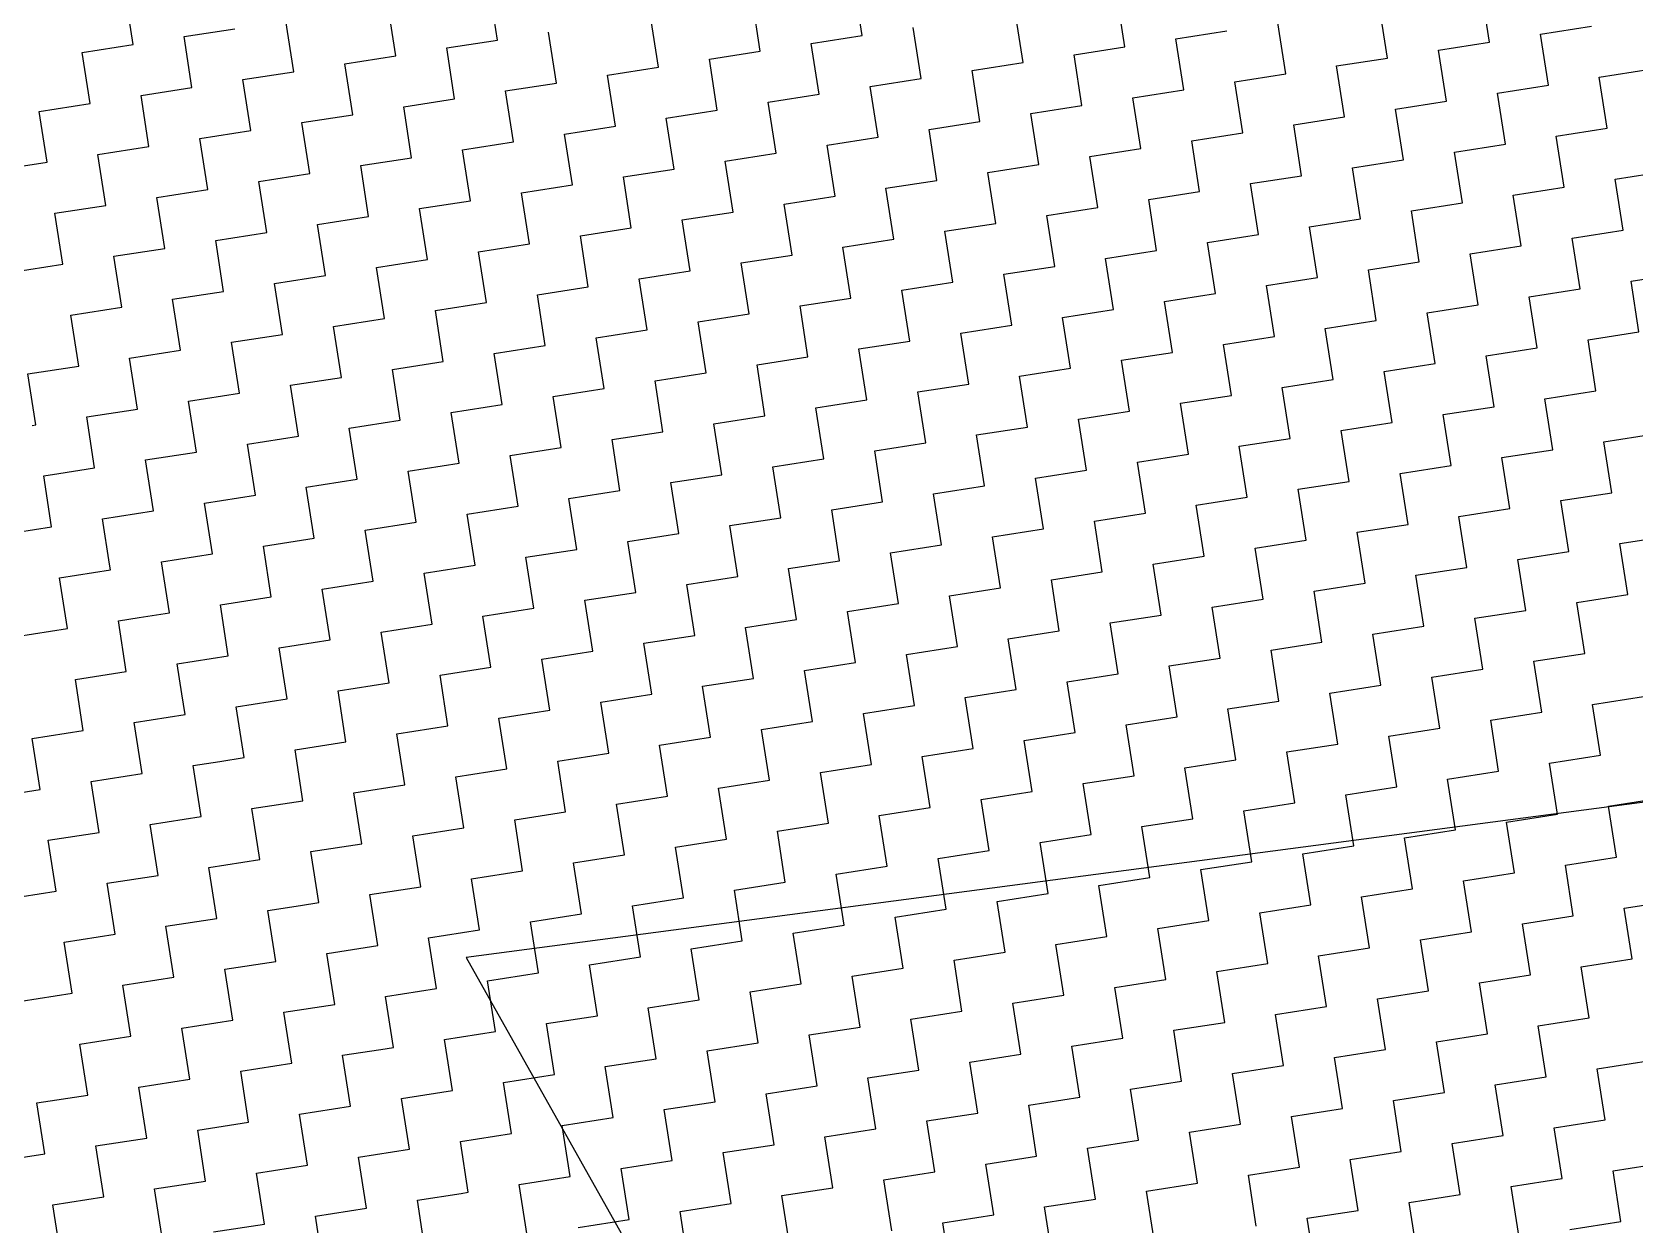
# Model space of a CAD drawing. Header units: metres. Extents: x 288492 to 290465, y 1999120 to 2001541.
# Drawn here: x 289770.8 to 289925, y 1999695.8 to 1999810.6 of the extents above; entities that cross this region are included whole.
import ezdxf

# ---------------------------------------------------------------- set-up
doc = ezdxf.new("R2010")
doc.units = ezdxf.units.M
doc.header["$MEASUREMENT"] = 0
doc.layers.add('POLY_HATCH', color=12, linetype='Continuous')
doc.layers.add('POLY_PARCEL', color=6, linetype='Continuous')

# ---------------------------------------------------------------- blocks, each defined once
blk = doc.blocks.new('25')
at = {"layer": 'POLY_HATCH', "linetype": 'Continuous'}
for p, q in [((289867.06, 1999773.29), (289866.3, 1999778.35)), ((289794.74, 1999772.67), (289793.97, 1999777.73)), ((289830.9, 1999772.98), (289830.13, 1999778.04)), ((289856.95, 1999771.76), (289856.18, 1999776.82)), ((289893.11, 1999772.07), (289892.35, 1999777.13)), ((289929.27, 1999772.38), (289928.51, 1999777.44)), ((289810.68, 1999769.91), (289809.91, 1999774.97)), ((289820.79, 1999771.45), (289820.02, 1999776.5)), ((289846.84, 1999770.23), (289846.07, 1999775.28)), ((289883, 1999770.54), (289882.23, 1999775.59)), ((289919.16, 1999770.85), (289918.39, 1999775.91)), ((289799.8, 1999773.44), (289804.85, 1999774.2)), ((289800.56, 1999768.38), (289799.8, 1999773.44)), ((289836.72, 1999768.69), (289835.96, 1999773.75)), ((289872.89, 1999769), (289872.12, 1999774.06)), ((289898.17, 1999772.84), (289903.23, 1999773.6)), ((289909.05, 1999769.31), (289908.28, 1999774.37)), ((289934.33, 1999773.15), (289939.39, 1999773.92)), ((289789.68, 1999771.9), (289794.74, 1999772.67)), ((289790.45, 1999766.85), (289789.68, 1999771.9)), ((289825.85, 1999772.21), (289830.9, 1999772.98)), ((289826.61, 1999767.16), (289825.85, 1999772.21)), ((289851.89, 1999770.99), (289856.95, 1999771.76)), ((289862.01, 1999772.53), (289867.06, 1999773.29)), ((289862.77, 1999767.47), (289862.01, 1999772.53)), ((289888.06, 1999771.3), (289893.11, 1999772.07)), ((289898.94, 1999767.78), (289898.17, 1999772.84)), ((289924.22, 1999771.62), (289929.27, 1999772.38)), ((289935.1, 1999768.09), (289934.33, 1999773.15)), ((289815.73, 1999770.68), (289820.79, 1999771.45)), ((289816.5, 1999765.62), (289815.73, 1999770.68)), ((289841.78, 1999769.46), (289846.84, 1999770.23)), ((289852.66, 1999765.94), (289851.89, 1999770.99)), ((289877.94, 1999769.77), (289883, 1999770.54)), ((289888.82, 1999766.25), (289888.06, 1999771.3)), ((289914.1, 1999770.08), (289919.16, 1999770.85)), ((289924.98, 1999766.56), (289924.22, 1999771.62)), ((289805.62, 1999769.15), (289810.68, 1999769.91)), ((289806.39, 1999764.09), (289805.62, 1999769.15)), ((289831.67, 1999767.92), (289836.72, 1999768.69)), ((289842.55, 1999764.4), (289841.78, 1999769.46)), ((289867.83, 1999768.24), (289872.89, 1999769)), ((289878.71, 1999764.71), (289877.94, 1999769.77)), ((289903.99, 1999768.55), (289909.05, 1999769.31)), ((289914.87, 1999765.03), (289914.1, 1999770.08)), ((289940.15, 1999768.86), (289945.21, 1999769.63)), ((289940.92, 1999763.8), (289940.15, 1999768.86)), ((289795.51, 1999767.61), (289800.56, 1999768.38)), ((289796.27, 1999762.56), (289795.51, 1999767.61)), ((289821.56, 1999766.39), (289826.61, 1999767.16)), ((289832.44, 1999762.87), (289831.67, 1999767.92)), ((289857.72, 1999766.7), (289862.77, 1999767.47)), ((289868.6, 1999763.18), (289867.83, 1999768.24)), ((289893.88, 1999767.01), (289898.94, 1999767.78)), ((289894.65, 1999761.96), (289893.88, 1999767.01)), ((289904.76, 1999763.49), (289903.99, 1999768.55)), ((289930.04, 1999767.33), (289935.1, 1999768.09)), ((289930.81, 1999762.27), (289930.04, 1999767.33)), ((289785.39, 1999766.08), (289790.45, 1999766.85)), ((289786.16, 1999761.02), (289785.39, 1999766.08)), ((289811.44, 1999764.86), (289816.5, 1999765.62)), ((289822.32, 1999761.33), (289821.56, 1999766.39)), ((289847.6, 1999765.17), (289852.66, 1999765.94)), ((289858.48, 1999761.65), (289857.72, 1999766.7)), ((289883.77, 1999765.48), (289888.82, 1999766.25)), ((289884.53, 1999760.42), (289883.77, 1999765.48)), ((289919.93, 1999765.79), (289924.98, 1999766.56)), ((289920.7, 1999760.74), (289919.93, 1999765.79)), ((289801.33, 1999763.32), (289806.39, 1999764.09)), ((289812.21, 1999759.8), (289811.44, 1999764.86)), ((289837.49, 1999763.63), (289842.55, 1999764.4)), ((289848.37, 1999760.11), (289847.6, 1999765.17)), ((289873.65, 1999763.95), (289878.71, 1999764.71)), ((289874.42, 1999758.89), (289873.65, 1999763.95)), ((289909.82, 1999764.26), (289914.87, 1999765.03)), ((289910.58, 1999759.2), (289909.82, 1999764.26)), ((289935.86, 1999763.04), (289940.92, 1999763.8)), ((289791.22, 1999761.79), (289796.27, 1999762.56)), ((289802.1, 1999758.27), (289801.33, 1999763.32)), ((289827.38, 1999762.1), (289832.44, 1999762.87)), ((289838.26, 1999758.58), (289837.49, 1999763.63)), ((289863.54, 1999762.41), (289868.6, 1999763.18)), ((289864.31, 1999757.36), (289863.54, 1999762.41)), ((289899.7, 1999762.72), (289904.76, 1999763.49)), ((289900.47, 1999757.67), (289899.7, 1999762.72)), ((289925.75, 1999761.5), (289930.81, 1999762.27)), ((289936.63, 1999757.98), (289935.86, 1999763.04)), ((289781.1, 1999760.26), (289786.16, 1999761.02)), ((289791.98, 1999756.73), (289791.22, 1999761.79)), ((289817.27, 1999760.57), (289822.32, 1999761.33)), ((289828.15, 1999757.04), (289827.38, 1999762.1)), ((289853.43, 1999760.88), (289858.48, 1999761.65)), ((289854.19, 1999755.82), (289853.43, 1999760.88)), ((289889.59, 1999761.19), (289894.65, 1999761.96)), ((289890.36, 1999756.13), (289889.59, 1999761.19)), ((289915.64, 1999759.97), (289920.7, 1999760.74)), ((289926.52, 1999756.45), (289925.75, 1999761.5)), ((289807.15, 1999759.03), (289812.21, 1999759.8)), ((289807.92, 1999753.98), (289807.15, 1999759.03)), ((289818.03, 1999755.51), (289817.27, 1999760.57)), ((289843.32, 1999759.35), (289848.37, 1999760.11)), ((289844.08, 1999754.29), (289843.32, 1999759.35)), ((289879.48, 1999759.66), (289884.53, 1999760.42)), ((289880.24, 1999754.6), (289879.48, 1999759.66)), ((289905.53, 1999758.44), (289910.58, 1999759.2)), ((289916.41, 1999754.91), (289915.64, 1999759.97)), ((289941.69, 1999758.75), (289946.74, 1999759.51)), ((289797.04, 1999757.5), (289802.1, 1999758.27)), ((289797.81, 1999752.44), (289797.04, 1999757.5)), ((289833.2, 1999757.81), (289838.26, 1999758.58)), ((289833.97, 1999752.76), (289833.2, 1999757.81)), ((289869.36, 1999758.12), (289874.42, 1999758.89)), ((289870.13, 1999753.07), (289869.36, 1999758.12)), ((289895.41, 1999756.9), (289900.47, 1999757.67)), ((289906.29, 1999753.38), (289905.53, 1999758.44)), ((289931.57, 1999757.21), (289936.63, 1999757.98)), ((289942.45, 1999753.69), (289941.69, 1999758.75)), ((289786.93, 1999755.97), (289791.98, 1999756.73)), ((289787.69, 1999750.91), (289786.93, 1999755.97)), ((289823.09, 1999756.28), (289828.15, 1999757.04)), ((289823.86, 1999751.22), (289823.09, 1999756.28)), ((289859.25, 1999756.59), (289864.31, 1999757.36)), ((289860.02, 1999751.53), (289859.25, 1999756.59)), ((289885.3, 1999755.37), (289890.36, 1999756.13)), ((289896.18, 1999751.85), (289895.41, 1999756.9)), ((289921.46, 1999755.68), (289926.52, 1999756.45)), ((289932.34, 1999752.16), (289931.57, 1999757.21)), ((289812.98, 1999754.74), (289818.03, 1999755.51)), ((289813.74, 1999749.69), (289812.98, 1999754.74)), ((289839.03, 1999753.52), (289844.08, 1999754.29)), ((289849.14, 1999755.06), (289854.19, 1999755.82)), ((289849.91, 1999750), (289849.14, 1999755.06)), ((289875.19, 1999753.83), (289880.24, 1999754.6)), ((289886.07, 1999750.31), (289885.3, 1999755.37)), ((289911.35, 1999754.15), (289916.41, 1999754.91)), ((289922.23, 1999750.62), (289921.46, 1999755.68)), ((289802.86, 1999753.21), (289807.92, 1999753.98)), ((289803.63, 1999748.15), (289802.86, 1999753.21)), ((289828.91, 1999751.99), (289833.97, 1999752.76)), ((289839.79, 1999748.47), (289839.03, 1999753.52)), ((289865.07, 1999752.3), (289870.13, 1999753.07)), ((289875.95, 1999748.78), (289875.19, 1999753.83)), ((289901.24, 1999752.61), (289906.29, 1999753.38)), ((289912.12, 1999749.09), (289911.35, 1999754.15)), ((289937.4, 1999752.92), (289942.45, 1999753.69)), ((289938.16, 1999747.87), (289937.4, 1999752.92)), ((289792.75, 1999751.68), (289797.81, 1999752.44)), ((289793.52, 1999746.62), (289792.75, 1999751.68)), ((289818.8, 1999750.45), (289823.86, 1999751.22)), ((289829.68, 1999746.93), (289828.91, 1999751.99)), ((289854.96, 1999750.77), (289860.02, 1999751.53)), ((289865.84, 1999747.24), (289865.07, 1999752.3)), ((289891.12, 1999751.08), (289896.18, 1999751.85)), ((289902, 1999747.56), (289901.24, 1999752.61)), ((289927.29, 1999751.39), (289932.34, 1999752.16)), ((289928.05, 1999746.33), (289927.29, 1999751.39)), ((289782.64, 1999750.14), (289787.69, 1999750.91)), ((289808.69, 1999748.92), (289813.74, 1999749.69)), ((289819.57, 1999745.4), (289818.8, 1999750.45)), ((289844.85, 1999749.23), (289849.91, 1999750)), ((289855.73, 1999745.71), (289854.96, 1999750.77)), ((289881.01, 1999749.54), (289886.07, 1999750.31)), ((289881.78, 1999744.49), (289881.01, 1999749.54)), ((289891.89, 1999746.02), (289891.12, 1999751.08)), ((289917.17, 1999749.86), (289922.23, 1999750.62)), ((289917.94, 1999744.8), (289917.17, 1999749.86)), ((289798.57, 1999747.39), (289803.63, 1999748.15)), ((289809.45, 1999743.86), (289808.69, 1999748.92)), ((289834.74, 1999747.7), (289839.79, 1999748.47)), ((289845.62, 1999744.18), (289844.85, 1999749.23)), ((289870.9, 1999748.01), (289875.95, 1999748.78)), ((289871.66, 1999742.95), (289870.9, 1999748.01)), ((289907.06, 1999748.32), (289912.12, 1999749.09)), ((289907.83, 1999743.27), (289907.06, 1999748.32)), ((289943.22, 1999748.63), (289948.28, 1999749.4)), ((289943.99, 1999743.58), (289943.22, 1999748.63)), ((289788.46, 1999745.85), (289793.52, 1999746.62)), ((289799.34, 1999742.33), (289798.57, 1999747.39)), ((289824.62, 1999746.16), (289829.68, 1999746.93)), ((289835.5, 1999742.64), (289834.74, 1999747.7)), ((289860.79, 1999746.48), (289865.84, 1999747.24)), ((289861.55, 1999741.42), (289860.79, 1999746.48)), ((289896.95, 1999746.79), (289902, 1999747.56)), ((289897.71, 1999741.73), (289896.95, 1999746.79)), ((289923, 1999745.57), (289928.05, 1999746.33)), ((289933.11, 1999747.1), (289938.16, 1999747.87)), ((289933.88, 1999742.04), (289933.11, 1999747.1)), ((289789.23, 1999740.8), (289788.46, 1999745.85)), ((289814.51, 1999744.63), (289819.57, 1999745.4)), ((289825.39, 1999741.11), (289824.62, 1999746.16)), ((289850.67, 1999744.94), (289855.73, 1999745.71)), ((289851.44, 1999739.89), (289850.67, 1999744.94)), ((289886.83, 1999745.25), (289891.89, 1999746.02)), ((289887.6, 1999740.2), (289886.83, 1999745.25)), ((289912.88, 1999744.03), (289917.94, 1999744.8)), ((289923.76, 1999740.51), (289923, 1999745.57)), ((289804.4, 1999743.1), (289809.45, 1999743.86)), ((289815.28, 1999739.57), (289814.51, 1999744.63)), ((289840.56, 1999743.41), (289845.62, 1999744.18)), ((289841.33, 1999738.35), (289840.56, 1999743.41)), ((289876.72, 1999743.72), (289881.78, 1999744.49)), ((289877.49, 1999738.66), (289876.72, 1999743.72)), ((289902.77, 1999742.5), (289907.83, 1999743.27)), ((289913.65, 1999738.98), (289912.88, 1999744.03)), ((289938.93, 1999742.81), (289943.99, 1999743.58)), ((289794.28, 1999741.56), (289799.34, 1999742.33)), ((289795.05, 1999736.51), (289794.28, 1999741.56)), ((289805.16, 1999738.04), (289804.4, 1999743.1)), ((289830.45, 1999741.88), (289835.5, 1999742.64)), ((289831.21, 1999736.82), (289830.45, 1999741.88)), ((289866.61, 1999742.19), (289871.66, 1999742.95)), ((289867.38, 1999737.13), (289866.61, 1999742.19)), ((289892.66, 1999740.97), (289897.71, 1999741.73)), ((289903.54, 1999737.44), (289902.77, 1999742.5)), ((289928.82, 1999741.28), (289933.88, 1999742.04)), ((289939.7, 1999737.75), (289938.93, 1999742.81)), ((289784.17, 1999740.03), (289789.23, 1999740.8)), ((289784.94, 1999734.97), (289784.17, 1999740.03)), ((289820.33, 1999740.34), (289825.39, 1999741.11)), ((289821.1, 1999735.29), (289820.33, 1999740.34)), ((289856.5, 1999740.65), (289861.55, 1999741.42)), ((289857.26, 1999735.6), (289856.5, 1999740.65)), ((289882.54, 1999739.43), (289887.6, 1999740.2)), ((289893.42, 1999735.91), (289892.66, 1999740.97)), ((289918.71, 1999739.74), (289923.76, 1999740.51)), ((289929.59, 1999736.22), (289928.82, 1999741.28)), ((289810.22, 1999738.81), (289815.28, 1999739.57)), ((289810.99, 1999733.75), (289810.22, 1999738.81)), ((289846.38, 1999739.12), (289851.44, 1999739.89)), ((289847.15, 1999734.06), (289846.38, 1999739.12)), ((289872.43, 1999737.9), (289877.49, 1999738.66)), ((289883.31, 1999734.38), (289882.54, 1999739.43)), ((289908.59, 1999738.21), (289913.65, 1999738.98)), ((289919.47, 1999734.69), (289918.71, 1999739.74)), ((289800.11, 1999737.27), (289805.16, 1999738.04)), ((289800.87, 1999732.22), (289800.11, 1999737.27)), ((289826.16, 1999736.05), (289831.21, 1999736.82)), ((289836.27, 1999737.59), (289841.33, 1999738.35)), ((289837.04, 1999732.53), (289836.27, 1999737.59)), ((289862.32, 1999736.36), (289867.38, 1999737.13)), ((289873.2, 1999732.84), (289872.43, 1999737.9)), ((289898.48, 1999736.68), (289903.54, 1999737.44)), ((289909.36, 1999733.15), (289908.59, 1999738.21)), ((289934.64, 1999736.99), (289939.7, 1999737.75)), ((289935.41, 1999731.93), (289934.64, 1999736.99)), ((289790, 1999735.74), (289795.05, 1999736.51)), ((289790.76, 1999730.68), (289790, 1999735.74)), ((289816.04, 1999734.52), (289821.1, 1999735.29)), ((289826.92, 1999731), (289826.16, 1999736.05)), ((289852.21, 1999734.83), (289857.26, 1999735.6)), ((289863.09, 1999731.31), (289862.32, 1999736.36)), ((289888.37, 1999735.14), (289893.42, 1999735.91)), ((289899.25, 1999731.62), (289898.48, 1999736.68)), ((289924.53, 1999735.45), (289929.59, 1999736.22)), ((289925.3, 1999730.4), (289924.53, 1999735.45)), ((289784.57, 1999734.92), (289784.94, 1999734.97)), ((289805.93, 1999732.98), (289810.99, 1999733.75)), ((289816.81, 1999729.46), (289816.04, 1999734.52)), ((289842.09, 1999733.3), (289847.15, 1999734.06)), ((289852.97, 1999729.77), (289852.21, 1999734.83)), ((289878.25, 1999733.61), (289883.31, 1999734.38)), ((289879.02, 1999728.55), (289878.25, 1999733.61)), ((289889.13, 1999730.09), (289888.37, 1999735.14)), ((289914.42, 1999733.92), (289919.47, 1999734.69)), ((289915.18, 1999728.86), (289914.42, 1999733.92)), ((289795.82, 1999731.45), (289800.87, 1999732.22)), ((289806.7, 1999727.93), (289805.93, 1999732.98)), ((289831.98, 1999731.76), (289837.04, 1999732.53)), ((289842.86, 1999728.24), (289842.09, 1999733.3)), ((289868.14, 1999732.07), (289873.2, 1999732.84)), ((289868.91, 1999727.02), (289868.14, 1999732.07)), ((289904.3, 1999732.39), (289909.36, 1999733.15)), ((289905.07, 1999727.33), (289904.3, 1999732.39)), ((289940.47, 1999732.7), (289945.52, 1999733.46)), ((289941.23, 1999727.64), (289940.47, 1999732.7)), ((289787.21, 1999730.15), (289790.76, 1999730.68)), ((289796.59, 1999726.39), (289795.82, 1999731.45)), ((289821.87, 1999730.23), (289826.92, 1999731)), ((289832.75, 1999726.71), (289831.98, 1999731.76)), ((289858.03, 1999730.54), (289863.09, 1999731.31)), ((289858.8, 1999725.48), (289858.03, 1999730.54)), ((289894.19, 1999730.85), (289899.25, 1999731.62)), ((289894.96, 1999725.8), (289894.19, 1999730.85)), ((289930.35, 1999731.16), (289935.41, 1999731.93)), ((289931.12, 1999726.11), (289930.35, 1999731.16)), ((289785.71, 1999729.92), (289787.21, 1999730.15)), ((289786.47, 1999724.86), (289785.71, 1999729.92)), ((289811.75, 1999728.7), (289816.81, 1999729.46)), ((289822.63, 1999725.17), (289821.87, 1999730.23)), ((289847.92, 1999729.01), (289852.97, 1999729.77)), ((289848.68, 1999723.95), (289847.92, 1999729.01)), ((289884.08, 1999729.32), (289889.13, 1999730.09)), ((289884.85, 1999724.26), (289884.08, 1999729.32)), ((289910.13, 1999728.1), (289915.18, 1999728.86)), ((289920.24, 1999729.63), (289925.3, 1999730.4)), ((289921.01, 1999724.57), (289920.24, 1999729.63)), ((289801.64, 1999727.16), (289806.7, 1999727.93)), ((289812.52, 1999723.64), (289811.75, 1999728.7)), ((289837.8, 1999727.47), (289842.86, 1999728.24)), ((289838.57, 1999722.42), (289837.8, 1999727.47)), ((289873.97, 1999727.78), (289879.02, 1999728.55)), ((289874.73, 1999722.73), (289873.97, 1999727.78)), ((289900.01, 1999726.56), (289905.07, 1999727.33)), ((289910.89, 1999723.04), (289910.13, 1999728.1)), ((289936.18, 1999726.87), (289941.23, 1999727.64)), ((289791.53, 1999725.63), (289796.59, 1999726.39)), ((289802.41, 1999722.1), (289801.64, 1999727.16)), ((289827.69, 1999725.94), (289832.75, 1999726.71)), ((289828.46, 1999720.88), (289827.69, 1999725.94)), ((289863.85, 1999726.25), (289868.91, 1999727.02)), ((289864.62, 1999721.19), (289863.85, 1999726.25)), ((289889.9, 1999725.03), (289894.96, 1999725.8)), ((289900.78, 1999721.51), (289900.01, 1999726.56)), ((289926.06, 1999725.34), (289931.12, 1999726.11)), ((289936.94, 1999721.82), (289936.18, 1999726.87)), ((289781.42, 1999724.09), (289786.47, 1999724.86)), ((289792.21, 1999721.12), (289791.53, 1999725.63)), ((289817.58, 1999724.41), (289822.63, 1999725.17)), ((289818.34, 1999719.35), (289817.58, 1999724.41)), ((289853.74, 1999724.72), (289858.8, 1999725.48)), ((289854.51, 1999719.66), (289853.74, 1999724.72)), ((289879.79, 1999723.5), (289884.85, 1999724.26)), ((289890.67, 1999719.97), (289889.9, 1999725.03)), ((289915.95, 1999723.81), (289921.01, 1999724.57)), ((289926.83, 1999720.28), (289926.06, 1999725.34)), ((289807.47, 1999722.87), (289812.52, 1999723.64)), ((289808.23, 1999717.82), (289807.47, 1999722.87)), ((289843.63, 1999723.18), (289848.68, 1999723.95)), ((289844.39, 1999718.13), (289843.63, 1999723.18)), ((289869.68, 1999721.96), (289874.73, 1999722.73)), ((289880.56, 1999718.44), (289879.79, 1999723.5)), ((289905.84, 1999722.27), (289910.89, 1999723.04)), ((289916.72, 1999718.75), (289915.95, 1999723.81)), ((289942, 1999722.59), (289947.06, 1999723.35)), ((289942.77, 1999717.53), (289942, 1999722.59)), ((289792.3, 1999720.57), (289792.21, 1999721.12)), ((289797.35, 1999721.34), (289802.41, 1999722.1)), ((289798.12, 1999716.28), (289797.35, 1999721.34)), ((289823.4, 1999720.12), (289828.46, 1999720.88)), ((289833.51, 1999721.65), (289838.57, 1999722.42)), ((289834.28, 1999716.59), (289833.51, 1999721.65)), ((289859.56, 1999720.43), (289864.62, 1999721.19)), ((289870.44, 1999716.91), (289869.68, 1999721.96)), ((289895.72, 1999720.74), (289900.78, 1999721.51)), ((289906.6, 1999717.22), (289905.84, 1999722.27)), ((289931.89, 1999721.05), (289936.94, 1999721.82)), ((289932.65, 1999716), (289931.89, 1999721.05)), ((289787.24, 1999719.8), (289792.3, 1999720.57)), ((289788.01, 1999714.75), (289787.24, 1999719.8)), ((289813.29, 1999718.58), (289818.34, 1999719.35)), ((289824.17, 1999715.06), (289823.4, 1999720.12)), ((289849.45, 1999718.89), (289854.51, 1999719.66)), ((289860.33, 1999715.37), (289859.56, 1999720.43)), ((289885.61, 1999719.21), (289890.67, 1999719.97)), ((289896.49, 1999715.68), (289895.72, 1999720.74)), ((289921.77, 1999719.52), (289926.83, 1999720.28)), ((289922.54, 1999714.46), (289921.77, 1999719.52)), ((289803.18, 1999717.05), (289808.23, 1999717.82)), ((289814.06, 1999713.53), (289813.29, 1999718.58)), ((289839.34, 1999717.36), (289844.39, 1999718.13)), ((289850.22, 1999713.84), (289849.45, 1999718.89)), ((289875.5, 1999717.67), (289880.56, 1999718.44)), ((289886.38, 1999714.15), (289885.61, 1999719.21)), ((289911.66, 1999717.98), (289916.72, 1999718.75)), ((289912.43, 1999712.93), (289911.66, 1999717.98)), ((289795.14, 1999715.83), (289798.12, 1999716.28)), ((289803.94, 1999711.99), (289803.18, 1999717.05)), ((289829.22, 1999715.83), (289834.28, 1999716.59)), ((289840.1, 1999712.3), (289839.34, 1999717.36)), ((289865.39, 1999716.14), (289870.44, 1999716.91)), ((289866.15, 1999711.08), (289865.39, 1999716.14)), ((289876.27, 1999712.62), (289875.5, 1999717.67)), ((289901.55, 1999716.45), (289906.6, 1999717.22)), ((289902.32, 1999711.39), (289901.55, 1999716.45)), ((289937.71, 1999716.76), (289942.77, 1999717.53)), ((289938.48, 1999711.71), (289937.71, 1999716.76)), ((289782.95, 1999713.98), (289788.01, 1999714.75)), ((289793.06, 1999715.51), (289795.14, 1999715.83)), ((289793.83, 1999710.46), (289793.06, 1999715.51)), ((289819.11, 1999714.29), (289824.17, 1999715.06)), ((289829.99, 1999710.77), (289829.22, 1999715.83)), ((289855.27, 1999714.6), (289860.33, 1999715.37)), ((289856.04, 1999709.55), (289855.27, 1999714.6)), ((289891.44, 1999714.92), (289896.49, 1999715.68)), ((289892.2, 1999709.86), (289891.44, 1999714.92)), ((289927.6, 1999715.23), (289932.65, 1999716)), ((289928.36, 1999710.17), (289927.6, 1999715.23)), ((289809, 1999712.76), (289814.06, 1999713.53)), ((289819.88, 1999709.24), (289819.11, 1999714.29)), ((289845.16, 1999713.07), (289850.22, 1999713.84)), ((289845.93, 1999708.01), (289845.16, 1999713.07)), ((289881.32, 1999713.38), (289886.38, 1999714.15)), ((289882.09, 1999708.33), (289881.32, 1999713.38)), ((289907.37, 1999712.16), (289912.43, 1999712.93)), ((289917.48, 1999713.69), (289922.54, 1999714.46)), ((289918.25, 1999708.64), (289917.48, 1999713.69)), ((289798.89, 1999711.23), (289803.94, 1999711.99)), ((289809.77, 1999707.7), (289809, 1999712.76)), ((289835.05, 1999711.54), (289840.1, 1999712.3)), ((289835.81, 1999706.48), (289835.05, 1999711.54)), ((289871.21, 1999711.85), (289876.27, 1999712.62)), ((289871.98, 1999706.79), (289871.21, 1999711.85)), ((289897.26, 1999710.63), (289902.32, 1999711.39)), ((289908.14, 1999707.1), (289907.37, 1999712.16)), ((289933.42, 1999710.94), (289938.48, 1999711.71)), ((289788.77, 1999709.69), (289793.83, 1999710.46)), ((289799.34, 1999708.25), (289798.89, 1999711.23)), ((289824.94, 1999710), (289829.99, 1999710.77)), ((289825.7, 1999704.95), (289824.94, 1999710)), ((289861.1, 1999710.32), (289866.15, 1999711.08)), ((289861.86, 1999705.26), (289861.1, 1999710.32)), ((289887.15, 1999709.09), (289892.2, 1999709.86)), ((289898.03, 1999705.57), (289897.26, 1999710.63)), ((289923.31, 1999709.4), (289928.36, 1999710.17)), ((289934.19, 1999705.88), (289933.42, 1999710.94)), ((289789.54, 1999704.63), (289788.77, 1999709.69)), ((289799.65, 1999706.17), (289799.34, 1999708.25)), ((289814.82, 1999708.47), (289819.88, 1999709.24)), ((289815.59, 1999703.41), (289814.82, 1999708.47)), ((289850.98, 1999708.78), (289856.04, 1999709.55)), ((289851.75, 1999703.72), (289850.98, 1999708.78)), ((289877.03, 1999707.56), (289882.09, 1999708.33)), ((289887.91, 1999704.04), (289887.15, 1999709.09)), ((289913.19, 1999707.87), (289918.25, 1999708.64)), ((289924.07, 1999704.35), (289923.31, 1999709.4)), ((289804.71, 1999706.94), (289809.77, 1999707.7)), ((289805.48, 1999701.88), (289804.71, 1999706.94)), ((289840.87, 1999707.25), (289845.93, 1999708.01)), ((289841.64, 1999702.19), (289840.87, 1999707.25)), ((289866.92, 1999706.03), (289871.98, 1999706.79)), ((289877.8, 1999702.5), (289877.03, 1999707.56)), ((289903.08, 1999706.34), (289908.14, 1999707.1)), ((289913.96, 1999702.81), (289913.19, 1999707.87)), ((289939.24, 1999706.65), (289944.3, 1999707.42)), ((289940.01, 1999701.59), (289939.24, 1999706.65)), ((289794.6, 1999705.4), (289799.65, 1999706.17)), ((289795.36, 1999700.35), (289794.6, 1999705.4)), ((289830.76, 1999705.71), (289835.81, 1999706.48)), ((289831.53, 1999700.66), (289830.76, 1999705.71)), ((289856.81, 1999704.49), (289861.86, 1999705.26)), ((289867.69, 1999700.97), (289866.92, 1999706.03)), ((289892.97, 1999704.8), (289898.03, 1999705.57)), ((289903.85, 1999701.28), (289903.08, 1999706.34)), ((289929.13, 1999705.12), (289934.19, 1999705.88)), ((289929.9, 1999700.06), (289929.13, 1999705.12)), ((289784.48, 1999703.87), (289789.54, 1999704.63)), ((289785.25, 1999698.81), (289784.48, 1999703.87)), ((289810.53, 1999702.65), (289815.59, 1999703.41)), ((289820.65, 1999704.18), (289825.7, 1999704.95)), ((289821.41, 1999699.12), (289820.65, 1999704.18)), ((289846.69, 1999702.96), (289851.75, 1999703.72)), ((289857.57, 1999699.44), (289856.81, 1999704.49)), ((289882.86, 1999703.27), (289887.91, 1999704.04)), ((289893.74, 1999699.75), (289892.97, 1999704.8)), ((289919.02, 1999703.58), (289924.07, 1999704.35)), ((289919.78, 1999698.53), (289919.02, 1999703.58)), ((289803.07, 1999701.51), (289805.48, 1999701.88)), ((289811.3, 1999697.59), (289810.53, 1999702.65)), ((289836.58, 1999701.42), (289841.64, 1999702.19)), ((289847.46, 1999697.9), (289846.69, 1999702.96)), ((289872.74, 1999701.74), (289877.8, 1999702.5)), ((289883.62, 1999698.21), (289882.86, 1999703.27)), ((289908.91, 1999702.05), (289913.96, 1999702.81)), ((289909.67, 1999696.99), (289908.91, 1999702.05)), ((289790.31, 1999699.58), (289795.36, 1999700.35)), ((289800.42, 1999701.11), (289803.07, 1999701.51)), ((289801.19, 1999696.06), (289800.42, 1999701.11)), ((289826.47, 1999699.89), (289831.53, 1999700.66)), ((289837.35, 1999696.37), (289836.58, 1999701.42)), ((289862.63, 1999700.2), (289867.69, 1999700.97)), ((289873.51, 1999696.68), (289872.74, 1999701.74)), ((289898.79, 1999700.51), (289903.85, 1999701.28)), ((289899.56, 1999695.46), (289898.79, 1999700.51)), ((289934.95, 1999700.83), (289940.01, 1999701.59)), ((289935.72, 1999695.77), (289934.95, 1999700.83)), ((289780.19, 1999698.04), (289785.25, 1999698.81)), ((289791.07, 1999694.52), (289790.31, 1999699.58)), ((289816.36, 1999698.36), (289821.41, 1999699.12)), ((289827.24, 1999694.83), (289826.47, 1999699.89)), ((289852.52, 1999698.67), (289857.57, 1999699.44)), ((289853.28, 1999693.61), (289852.52, 1999698.67)), ((289863.4, 1999695.15), (289862.63, 1999700.2)), ((289888.68, 1999698.98), (289893.74, 1999699.75)), ((289889.45, 1999693.92), (289888.68, 1999698.98)), ((289924.84, 1999699.29), (289929.9, 1999700.06)), ((289925.61, 1999694.24), (289924.84, 1999699.29)), ((289806.24, 1999696.82), (289811.3, 1999697.59)), ((289817.12, 1999693.3), (289816.36, 1999698.36)), ((289842.4, 1999697.13), (289847.46, 1999697.9)), ((289843.17, 1999692.08), (289842.4, 1999697.13)), ((289878.57, 1999697.45), (289883.62, 1999698.21)), ((289879.33, 1999692.39), (289878.57, 1999697.45)), ((289914.73, 1999697.76), (289919.78, 1999698.53)), ((289915.5, 1999692.7), (289914.73, 1999697.76)), ((289940.78, 1999696.54), (289945.83, 1999697.3)), ((289796.13, 1999695.29), (289801.19, 1999696.06)), ((289806.46, 1999695.39), (289806.24, 1999696.82)), ((289832.29, 1999695.6), (289837.35, 1999696.37)), ((289833.06, 1999690.54), (289832.29, 1999695.6)), ((289868.45, 1999695.91), (289873.51, 1999696.68)), ((289869.22, 1999690.86), (289868.45, 1999695.91)), ((289894.5, 1999694.69), (289899.56, 1999695.46)), ((289904.62, 1999696.22), (289909.67, 1999696.99)), ((289905.38, 1999691.17), (289904.62, 1999696.22)), ((289930.66, 1999695), (289935.72, 1999695.77)), ((289941.54, 1999691.48), (289940.78, 1999696.54)), ((289786.02, 1999693.76), (289791.07, 1999694.52)), ((289796.9, 1999690.23), (289796.13, 1999695.29)), ((289807.01, 1999691.77), (289806.46, 1999695.39)), ((289822.18, 1999694.07), (289827.24, 1999694.83)), ((289822.95, 1999689.01), (289822.18, 1999694.07)), ((289858.34, 1999694.38), (289863.4, 1999695.15)), ((289859.11, 1999689.32), (289858.34, 1999694.38)), ((289884.39, 1999693.16), (289889.45, 1999693.92)), ((289895.27, 1999689.63), (289894.5, 1999694.69)), ((289920.55, 1999693.47), (289925.61, 1999694.24)), ((289931.43, 1999689.95), (289930.66, 1999695)), ((289786.78, 1999688.7), (289786.02, 1999693.76)), ((289812.07, 1999692.53), (289817.12, 1999693.3)), ((289812.83, 1999687.48), (289812.07, 1999692.53)), ((289848.23, 1999692.85), (289853.28, 1999693.61)), ((289849, 1999687.79), (289848.23, 1999692.85)), ((289874.28, 1999691.62), (289879.33, 1999692.39)), ((289885.16, 1999688.1), (289884.39, 1999693.16)), ((289910.44, 1999691.93), (289915.5, 1999692.7)), ((289921.32, 1999688.41), (289920.55, 1999693.47)), ((289801.95, 1999691), (289807.01, 1999691.77)), ((289802.72, 1999685.94), (289801.95, 1999691)), ((289838.12, 1999691.31), (289843.17, 1999692.08)), ((289838.88, 1999686.25), (289838.12, 1999691.31)), ((289864.16, 1999690.09), (289869.22, 1999690.86)), ((289875.04, 1999686.57), (289874.28, 1999691.62)), ((289900.33, 1999690.4), (289905.38, 1999691.17)), ((289911.21, 1999686.88), (289910.44, 1999691.93)), ((289936.49, 1999690.71), (289941.54, 1999691.48)), ((289937.25, 1999685.66), (289936.49, 1999690.71)), ((289791.84, 1999689.47), (289796.9, 1999690.23)), ((289792.61, 1999684.41), (289791.84, 1999689.47)), ((289828, 1999689.78), (289833.06, 1999690.54)), ((289828.77, 1999684.72), (289828, 1999689.78)), ((289854.05, 1999688.56), (289859.11, 1999689.32)), ((289864.93, 1999685.03), (289864.16, 1999690.09)), ((289890.21, 1999688.87), (289895.27, 1999689.63)), ((289901.09, 1999685.34), (289900.33, 1999690.4)), ((289926.38, 1999689.18), (289931.43, 1999689.95)), ((289927.14, 1999684.12), (289926.38, 1999689.18)), ((289781.73, 1999687.93), (289786.78, 1999688.7)), ((289817.89, 1999688.24), (289822.95, 1999689.01)), ((289818.66, 1999683.19), (289817.89, 1999688.24)), ((289843.94, 1999687.02), (289849, 1999687.79)), ((289854.82, 1999683.5), (289854.05, 1999688.56)), ((289880.1, 1999687.33), (289885.16, 1999688.1)), ((289890.98, 1999683.81), (289890.21, 1999688.87)), ((289916.26, 1999687.65), (289921.32, 1999688.41)), ((289917.03, 1999682.59), (289916.26, 1999687.65)), ((289797.66, 1999685.18), (289802.72, 1999685.94)), ((289807.78, 1999686.71), (289811, 1999687.2)), ((289808.54, 1999681.65), (289807.78, 1999686.71)), ((289811, 1999687.2), (289812.83, 1999687.48)), ((289833.83, 1999685.49), (289838.88, 1999686.25)), ((289844.71, 1999681.97), (289843.94, 1999687.02)), ((289869.99, 1999685.8), (289875.04, 1999686.57)), ((289880.87, 1999682.28), (289880.1, 1999687.33)), ((289906.15, 1999686.11), (289911.21, 1999686.88)), ((289906.92, 1999681.06), (289906.15, 1999686.11)), ((289942.31, 1999686.42), (289947.37, 1999687.19)), ((289943.08, 1999681.37), (289942.31, 1999686.42)), ((289787.55, 1999683.64), (289792.61, 1999684.41)), ((289798.43, 1999680.12), (289797.66, 1999685.18)), ((289823.71, 1999683.95), (289828.77, 1999684.72)), ((289834.59, 1999680.43), (289833.83, 1999685.49)), ((289859.87, 1999684.27), (289864.93, 1999685.03)), ((289870.75, 1999680.74), (289869.99, 1999685.8)), ((289896.04, 1999684.58), (289901.09, 1999685.34)), ((289896.8, 1999679.52), (289896.04, 1999684.58)), ((289932.2, 1999684.89), (289937.25, 1999685.66)), ((289932.97, 1999679.83), (289932.2, 1999684.89)), ((289788.32, 1999678.59), (289787.55, 1999683.64)), ((289813.64, 1999682.43), (289818.66, 1999683.19)), ((289824.48, 1999678.9), (289823.71, 1999683.95)), ((289849.76, 1999682.73), (289854.82, 1999683.5)), ((289850.53, 1999677.68), (289849.76, 1999682.73)), ((289860.64, 1999679.21), (289859.87, 1999684.27)), ((289885.92, 1999683.04), (289890.98, 1999683.81)), ((289886.69, 1999677.99), (289885.92, 1999683.04)), ((289922.09, 1999683.36), (289927.14, 1999684.12)), ((289922.85, 1999678.3), (289922.09, 1999683.36)), ((289803.49, 1999680.89), (289808.54, 1999681.65)), ((289813.6, 1999682.42), (289813.64, 1999682.43)), ((289814.37, 1999677.36), (289813.6, 1999682.42)), ((289839.65, 1999681.2), (289844.71, 1999681.97)), ((289840.42, 1999676.14), (289839.65, 1999681.2)), ((289875.81, 1999681.51), (289880.87, 1999682.28)), ((289876.58, 1999676.45), (289875.81, 1999681.51)), ((289911.97, 1999681.82), (289917.03, 1999682.59)), ((289912.74, 1999676.77), (289911.97, 1999681.82)), ((289938.02, 1999680.6), (289943.08, 1999681.37)), ((289793.37, 1999679.35), (289798.43, 1999680.12)), ((289804.25, 1999675.83), (289803.49, 1999680.89)), ((289829.54, 1999679.66), (289834.59, 1999680.43)), ((289830.3, 1999674.61), (289829.54, 1999679.66)), ((289865.7, 1999679.98), (289870.75, 1999680.74)), ((289866.47, 1999674.92), (289865.7, 1999679.98)), ((289901.86, 1999680.29), (289906.92, 1999681.06)), ((289902.63, 1999675.23), (289901.86, 1999680.29)), ((289927.91, 1999679.07), (289932.97, 1999679.83)), ((289938.79, 1999675.54), (289938.02, 1999680.6)), ((289783.26, 1999677.82), (289788.32, 1999678.59)), ((289794.14, 1999674.3), (289793.37, 1999679.35)), ((289819.42, 1999678.13), (289824.48, 1999678.9)), ((289820.19, 1999673.07), (289819.42, 1999678.13)), ((289855.59, 1999678.44), (289860.64, 1999679.21)), ((289856.35, 1999673.39), (289855.59, 1999678.44)), ((289881.63, 1999677.22), (289886.69, 1999677.99)), ((289891.75, 1999678.75), (289896.8, 1999679.52)), ((289892.51, 1999673.7), (289891.75, 1999678.75)), ((289917.8, 1999677.53), (289922.85, 1999678.3)), ((289928.68, 1999674.01), (289927.91, 1999679.07)), ((289809.31, 1999676.6), (289814.37, 1999677.36)), ((289810.08, 1999671.54), (289809.31, 1999676.6)), ((289845.47, 1999676.91), (289850.53, 1999677.68)), ((289846.24, 1999671.85), (289845.47, 1999676.91)), ((289871.52, 1999675.69), (289876.58, 1999676.45)), ((289882.4, 1999672.16), (289881.63, 1999677.22)), ((289907.68, 1999676), (289912.74, 1999676.77)), ((289918.56, 1999672.48), (289917.8, 1999677.53)), ((289799.2, 1999675.06), (289804.25, 1999675.83)), ((289799.96, 1999670.01), (289799.2, 1999675.06)), ((289835.36, 1999675.38), (289840.42, 1999676.14)), ((289836.13, 1999670.32), (289835.36, 1999675.38)), ((289861.41, 1999674.15), (289866.47, 1999674.92)), ((289872.29, 1999670.63), (289871.52, 1999675.69)), ((289897.57, 1999674.47), (289902.63, 1999675.23)), ((289908.45, 1999670.94), (289907.68, 1999676)), ((289933.73, 1999674.78), (289938.79, 1999675.54)), ((289934.5, 1999669.72), (289933.73, 1999674.78)), ((289789.09, 1999673.53), (289794.14, 1999674.3)), ((289789.85, 1999668.47), (289789.09, 1999673.53)), ((289825.25, 1999673.84), (289830.3, 1999674.61)), ((289826.01, 1999668.78), (289825.25, 1999673.84)), ((289851.3, 1999672.62), (289856.35, 1999673.39)), ((289862.18, 1999669.1), (289861.41, 1999674.15)), ((289887.46, 1999672.93), (289892.51, 1999673.7)), ((289898.34, 1999669.41), (289897.57, 1999674.47)), ((289923.62, 1999673.24), (289928.68, 1999674.01)), ((289924.39, 1999668.19), (289923.62, 1999673.24)), ((289815.13, 1999672.31), (289818.92, 1999672.88)), ((289815.9, 1999667.25), (289815.13, 1999672.31)), ((289818.92, 1999672.88), (289820.19, 1999673.07)), ((289841.18, 1999671.09), (289846.24, 1999671.85)), ((289852.06, 1999667.56), (289851.3, 1999672.62)), ((289877.34, 1999671.4), (289882.4, 1999672.16)), ((289888.22, 1999667.87), (289887.46, 1999672.93)), ((289913.51, 1999671.71), (289918.56, 1999672.48)), ((289914.27, 1999666.65), (289913.51, 1999671.71)), ((289794.91, 1999669.24), (289799.96, 1999670.01)), ((289805.02, 1999670.77), (289810.08, 1999671.54)), ((289805.79, 1999665.72), (289805.02, 1999670.77)), ((289831.07, 1999669.55), (289836.13, 1999670.32)), ((289841.95, 1999666.03), (289841.18, 1999671.09)), ((289867.23, 1999669.86), (289872.29, 1999670.63)), ((289878.11, 1999666.34), (289877.34, 1999671.4)), ((289903.39, 1999670.18), (289908.45, 1999670.94)), ((289904.16, 1999665.12), (289903.39, 1999670.18)), ((289939.56, 1999670.49), (289944.61, 1999671.25)), ((289940.32, 1999665.43), (289939.56, 1999670.49)), ((289784.8, 1999667.71), (289789.85, 1999668.47)), ((289795.68, 1999664.18), (289794.91, 1999669.24)), ((289821.57, 1999668.11), (289826.01, 1999668.78)), ((289831.84, 1999664.5), (289831.07, 1999669.55)), ((289857.12, 1999668.33), (289862.18, 1999669.1)), ((289868, 1999664.81), (289867.23, 1999669.86)), ((289893.28, 1999668.64), (289898.34, 1999669.41)), ((289894.05, 1999663.59), (289893.28, 1999668.64)), ((289929.44, 1999668.95), (289934.5, 1999669.72)), ((289930.21, 1999663.9), (289929.44, 1999668.95)), ((289785.56, 1999662.65), (289784.8, 1999667.71)), ((289810.84, 1999666.48), (289815.9, 1999667.25)), ((289820.96, 1999668.02), (289821.57, 1999668.11)), ((289821.72, 1999662.96), (289820.96, 1999668.02)), ((289847.01, 1999666.8), (289852.06, 1999667.56)), ((289857.89, 1999663.27), (289857.12, 1999668.33)), ((289883.17, 1999667.11), (289888.22, 1999667.87)), ((289883.93, 1999662.05), (289883.17, 1999667.11)), ((289919.33, 1999667.42), (289924.39, 1999668.19)), ((289920.1, 1999662.36), (289919.33, 1999667.42)), ((289800.73, 1999664.95), (289805.79, 1999665.72)), ((289811.61, 1999661.43), (289810.84, 1999666.48)), ((289836.89, 1999665.26), (289841.95, 1999666.03)), ((289837.66, 1999660.21), (289836.89, 1999665.26)), ((289847.77, 1999661.74), (289847.01, 1999666.8)), ((289873.06, 1999665.57), (289878.11, 1999666.34)), ((289873.82, 1999660.52), (289873.06, 1999665.57)), ((289909.22, 1999665.89), (289914.27, 1999666.65)), ((289909.98, 1999660.83), (289909.22, 1999665.89)), ((289935.27, 1999664.66), (289940.32, 1999665.43)), ((289790.62, 1999663.42), (289795.68, 1999664.18)), ((289801.5, 1999659.89), (289800.73, 1999664.95)), ((289826.78, 1999663.73), (289831.84, 1999664.5)), ((289827.55, 1999658.67), (289826.78, 1999663.73)), ((289862.94, 1999664.04), (289868, 1999664.81)), ((289863.71, 1999658.98), (289862.94, 1999664.04)), ((289899.1, 1999664.35), (289904.16, 1999665.12)), ((289899.87, 1999659.3), (289899.1, 1999664.35)), ((289925.15, 1999663.13), (289930.21, 1999663.9)), ((289936.03, 1999659.61), (289935.27, 1999664.66)), ((289780.51, 1999661.88), (289785.56, 1999662.65)), ((289791.39, 1999658.36), (289790.62, 1999663.42)), ((289816.67, 1999662.19), (289821.72, 1999662.96)), ((289817.43, 1999657.14), (289816.67, 1999662.19)), ((289852.83, 1999662.51), (289857.89, 1999663.27)), ((289853.6, 1999657.45), (289852.83, 1999662.51)), ((289888.99, 1999662.82), (289894.05, 1999663.59)), ((289889.76, 1999657.76), (289888.99, 1999662.82)), ((289915.04, 1999661.6), (289920.1, 1999662.36)), ((289925.92, 1999658.07), (289925.15, 1999663.13)), ((289806.55, 1999660.66), (289811.61, 1999661.43)), ((289807.32, 1999655.6), (289806.55, 1999660.66)), ((289842.72, 1999660.97), (289847.77, 1999661.74)), ((289843.48, 1999655.92), (289842.72, 1999660.97)), ((289868.77, 1999659.75), (289873.82, 1999660.52)), ((289878.88, 1999661.28), (289883.93, 1999662.05)), ((289879.65, 1999656.23), (289878.88, 1999661.28)), ((289904.93, 1999660.06), (289909.98, 1999660.83)), ((289915.81, 1999656.54), (289915.04, 1999661.6)), ((289941.09, 1999660.37), (289946.15, 1999661.14)), ((289796.44, 1999659.13), (289801.5, 1999659.89)), ((289797.21, 1999654.07), (289796.44, 1999659.13)), ((289832.6, 1999659.44), (289837.66, 1999660.21)), ((289833.37, 1999654.38), (289832.6, 1999659.44)), ((289858.65, 1999658.22), (289863.71, 1999658.98)), ((289869.53, 1999654.69), (289868.77, 1999659.75)), ((289894.81, 1999658.53), (289899.87, 1999659.3)), ((289905.69, 1999655.01), (289904.93, 1999660.06)), ((289930.98, 1999658.84), (289936.03, 1999659.61)), ((289941.86, 1999655.32), (289941.09, 1999660.37)), ((289786.33, 1999657.59), (289791.39, 1999658.36)), ((289787.1, 1999652.54), (289786.33, 1999657.59)), ((289822.49, 1999657.91), (289826.85, 1999658.57)), ((289823.26, 1999652.85), (289822.49, 1999657.91)), ((289826.85, 1999658.57), (289827.55, 1999658.67)), ((289848.54, 1999656.68), (289853.6, 1999657.45)), ((289859.42, 1999653.16), (289858.65, 1999658.22)), ((289884.7, 1999657), (289889.76, 1999657.76)), ((289895.58, 1999653.47), (289894.81, 1999658.53)), ((289920.86, 1999657.31), (289925.92, 1999658.07)), ((289921.63, 1999652.25), (289920.86, 1999657.31)), ((289931.74, 1999653.78), (289930.98, 1999658.84)), ((289812.38, 1999656.37), (289817.43, 1999657.14)), ((289813.15, 1999651.32), (289812.38, 1999656.37)), ((289838.43, 1999655.15), (289843.48, 1999655.92)), ((289849.31, 1999651.63), (289848.54, 1999656.68)), ((289874.59, 1999655.46), (289879.65, 1999656.23)), ((289885.47, 1999651.94), (289884.7, 1999657)), ((289910.75, 1999655.77), (289915.81, 1999656.54)), ((289911.52, 1999650.72), (289910.75, 1999655.77)), ((289802.27, 1999654.84), (289807.32, 1999655.6)), ((289875.36, 1999650.4), (289874.59, 1999655.46)), ((289936.8, 1999654.55), (289941.86, 1999655.32))]:
    blk.add_line(p, q, dxfattribs=at)
at = {"layer": 'POLY_PARCEL'}
for p, q in [((289995.47, 1999703.45), (289827.42, 1999681.98)), ((289827.42, 1999681.98), (289886.55, 1999575.81))]:
    blk.add_line(p, q, dxfattribs=at)

msp = doc.modelspace()

# ---------------------------------------------------------------- block references
at = {"xscale": 0.9698261639439751, "yscale": 0.9698261639439751, "zscale": 0.9698261639439751, "rotation": 0.222768048152709}
msp.add_blockref('25', (16272.72, 59299.43), dxfattribs=at)

doc.saveas('drawing.dxf')
